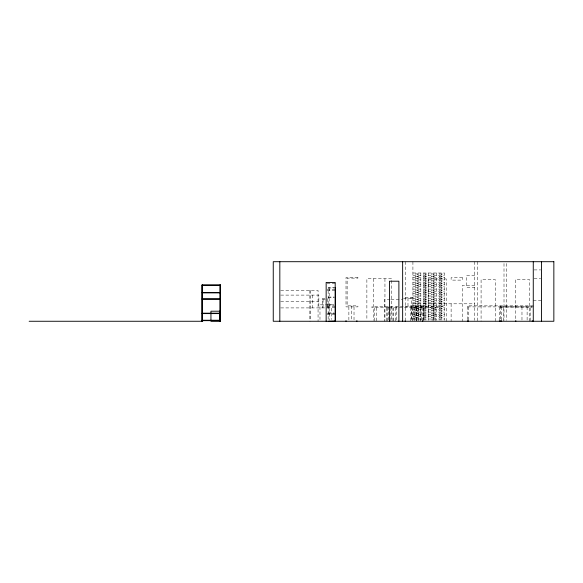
<?xml version="1.0" encoding="UTF-8"?>
<svg xmlns="http://www.w3.org/2000/svg" width="583" height="583" viewBox="0 0 583 583"><rect width="100%" height="100%" fill="white"/><g stroke="black" fill="none" stroke-linecap="round" stroke-linejoin="round"><path stroke-width="0.44" stroke-dasharray="2.92 2.19" d="M534.094 269.914L540.667 269.914M412.917 272.997L444.545 272.997L444.545 320.351M412.917 275.3L444.545 275.3M474.737 275.314L466.728 275.314L466.728 287.434L474.737 287.434M412.917 277.595L444.545 277.595M391.528 278.747L366.875 278.747L366.875 320.358M534.094 278.747L540.667 278.747M412.917 279.898L444.545 279.898M412.917 282.201L444.545 282.201M327.063 283.491L335.196 283.491M412.917 284.497L444.545 284.497M474.737 285.32L462.414 285.32L462.414 321.262M412.917 286.8L444.545 286.8M335.349 287.783L328.156 287.783L328.156 321.299M328.156 287.987L334.321 287.987M412.917 289.102L444.545 289.102M327.063 289.459L335.196 289.459M280.729 290.458L318.063 290.458L318.063 321.262M327.063 290.72L335.196 290.72M412.917 291.398L444.545 291.398M412.917 293.701L444.545 293.701M280.714 295.1L318.85 295.1L318.85 307.911M412.917 296.004L444.545 296.004M328.156 297.046L334.321 297.046M328.156 297.25L334.321 297.25M405.214 297.439L413.945 297.439L413.945 298.051L407.983 298.051L407.983 305.856L423.695 305.856L423.695 306.884L405.214 306.884M412.917 298.299L444.545 298.299M403.531 298.467L411.474 298.467L411.474 319.513M324.906 298.671L322.239 298.671L322.239 307.911M390.136 299.29L384.78 299.29L384.78 321.262M391.033 299.29L402.642 299.29M322.239 299.494L325.278 299.494M412.917 300.602L444.545 300.602M533.27 300.726L541.49 300.726M280.714 301.411L318.85 301.411M412.917 302.905L444.545 302.905M412.917 303.809L474.737 303.809M328.156 304.632L333.461 304.632M333.461 304.836L319.98 304.836L319.98 319.535M412.917 305.201L444.545 305.201M327.544 305.448L334.117 305.448M533.27 305.856L467.544 305.856L467.544 320.65M327.063 306.381L335.196 306.381M500.411 306.68L533.27 306.68M467.544 306.884L533.27 306.884M327.063 307.372L335.196 307.372M412.917 307.503L444.545 307.503M388.526 307.707L371.925 307.707L371.925 306.68L442.956 306.694L442.956 303.809M389.182 307.707L437.644 307.707L437.644 306.68M500.411 307.707L532.381 307.707M280.714 307.911L331.581 307.911L331.581 319.484M423.338 308.422L426.217 308.422L426.217 308.881L423.338 308.881M412.917 309.806L444.545 309.806M423.338 310.724L426.217 310.724L426.217 311.184L423.338 311.184M412.917 312.102L444.545 312.102M328.156 312.918L333.461 312.918M423.338 313.027L426.217 313.027L426.217 313.479L423.338 313.479M328.156 313.122L334.321 313.122M327.063 313.341L335.196 313.341M327.063 314.295L335.196 314.295M412.917 314.405L444.545 314.405M423.338 315.323L426.217 315.323L426.217 315.782L423.338 315.782M412.917 316.707L444.545 316.707M423.338 317.626L426.217 317.626L426.217 318.085L423.338 318.085M412.917 319.003L444.545 319.003M415.431 319.907L418.303 319.907M423.338 319.907L426.217 319.907M431.245 319.907L434.124 319.907M439.152 319.907L442.031 319.907M530.187 307.707L530.187 321.262M529.539 321.262L529.539 279.57L515.365 279.57L515.365 321.262M527.112 306.884L527.112 320.65M521.974 306.884L521.974 320.65M515.817 305.856L515.817 306.884M506.569 263.509L506.569 320.358M504.004 263.509L504.004 320.358M503.493 307.707L503.493 321.262M501.438 306.884L501.438 321.262M500.411 305.856L500.411 320.65M499.383 306.884L499.383 320.65M495.259 321.262L495.259 279.57L481.084 279.57L481.084 321.262M477.302 261.701L477.302 321.262M474.737 261.701L474.737 320.366M468.572 306.884L468.572 320.65M451.118 303.809L451.118 321.262M446.25 321.262L446.25 278.951L428.177 278.951L428.177 320.366M442.031 278.98L442.031 278.521L439.152 278.521L439.152 278.98M441.615 273.915L441.615 274.374M441.615 276.218L441.615 276.677M441.615 278.521L441.615 278.98M441.615 280.817L441.615 281.276M441.615 283.119L441.615 283.578M441.615 285.422L441.615 285.881M441.615 287.718L441.615 288.177M441.615 290.021L441.615 290.48M441.615 292.323L441.615 292.783M441.695 294.619L441.695 295.078M441.615 296.922L441.615 297.381M441.615 299.225L441.615 299.684M441.615 301.52L441.615 301.979M441.615 303.823L441.615 304.282M441.615 306.126L441.615 306.585M441.615 308.422L441.615 308.881M441.615 310.724L441.615 311.184M441.615 313.027L441.615 313.479M441.615 315.323L441.615 315.782M441.615 317.626L441.615 318.085M439.64 294.619L439.64 295.078M439.56 273.915L439.56 274.374M439.56 276.218L439.56 276.677M439.56 278.521L439.56 278.98M439.56 280.817L439.56 281.276M439.56 283.119L439.56 283.578M439.56 285.422L439.56 285.881M439.56 287.718L439.56 288.177M439.56 290.021L439.56 290.48M439.56 292.323L439.56 292.783M439.56 296.922L439.56 297.381M439.56 299.225L439.56 299.684M439.56 301.52L439.56 301.979M439.56 303.823L439.56 304.282M439.56 306.126L439.56 306.585M439.56 308.422L439.56 308.881M439.56 310.724L439.56 311.184M439.56 313.027L439.56 313.479M439.56 315.323L439.56 315.782M439.56 317.626L439.56 318.085M436.638 272.997L436.638 320.351M435.122 307.707L435.122 321.262M434.124 278.98L434.124 278.521L431.245 278.521L431.245 278.98M433.708 273.915L433.708 274.374M433.708 276.218L433.708 276.677M433.708 278.521L433.708 278.98M433.708 280.817L433.708 281.276M433.708 283.119L433.708 283.578M433.708 285.422L433.708 285.881M433.708 287.718L433.708 288.177M433.708 290.021L433.708 290.48M433.708 292.323L433.708 292.783M433.781 294.619L433.781 295.078M433.708 296.922L433.708 297.381M433.708 299.225L433.708 299.684M433.708 301.52L433.708 301.979M433.708 303.823L433.708 304.282M433.708 306.126L433.708 306.585M433.708 308.422L433.708 308.881M433.708 310.724L433.708 311.184M433.708 313.027L433.708 313.479M433.708 315.323L433.708 315.782M433.708 317.626L433.708 318.085M433.184 303.809L433.184 306.694M433.074 307.707L433.074 321.262M431.653 273.915L431.653 274.374M431.653 276.218L431.653 276.677M431.653 278.521L431.653 278.98M431.653 280.817L431.653 281.276M431.653 283.119L431.653 283.578M431.653 285.422L431.653 285.881M431.653 287.718L431.653 288.177M431.653 290.021L431.653 290.48M431.653 292.323L431.653 292.783M431.733 294.619L431.733 295.078M431.653 296.922L431.653 297.381M431.653 299.225L431.653 299.684M431.653 301.52L431.653 301.979M431.653 303.823L431.653 304.282M431.653 306.126L431.653 306.585M431.653 308.422L431.653 308.881M431.653 310.724L431.653 311.184M431.653 313.027L431.653 313.479M431.653 315.323L431.653 315.782M431.653 317.626L431.653 318.085M428.731 272.997L428.731 320.351M425.801 273.915L425.801 274.374M425.801 276.218L425.801 276.677M425.801 278.521L425.801 278.98M425.801 280.817L425.801 281.276M425.801 283.119L425.801 283.578M425.801 285.422L425.801 285.881M425.801 287.718L425.801 288.177M425.801 290.021L425.801 290.48M425.801 292.323L425.801 292.783M425.874 294.619L425.874 295.078M425.801 296.922L425.801 297.381M425.801 299.225L425.801 299.684M425.801 301.52L425.801 301.979M425.801 303.823L425.801 304.282M425.801 306.126L425.801 306.585M425.801 308.422L425.801 308.881M425.801 310.724L425.801 311.184M425.801 313.027L425.801 313.479M425.801 315.323L425.801 315.782M425.801 317.626L425.801 318.085M423.746 273.915L423.746 274.374M423.746 276.218L423.746 276.677M423.746 278.521L423.746 278.98M423.746 280.817L423.746 281.276M423.746 283.119L423.746 283.578M423.746 285.422L423.746 285.881M423.746 287.718L423.746 288.177M423.746 290.021L423.746 290.48M423.746 292.323L423.746 292.783M423.826 294.619L423.826 295.078M423.746 296.922L423.746 297.381M423.746 299.225L423.746 299.684M423.746 301.52L423.746 301.979M423.746 303.823L423.746 304.282M423.746 306.126L423.746 306.585M423.746 308.422L423.746 308.881M423.746 310.724L423.746 311.184M423.746 313.027L423.746 313.479M423.746 315.323L423.746 315.782M423.746 317.626L423.746 318.085M423.294 307.707L423.294 321.262M422.23 307.707L422.23 321.262M421.218 306.68L421.247 321.262M421.043 306.68L421.043 307.707M420.824 272.997L420.824 320.351M420.183 307.707L420.183 321.262M418.703 307.707L418.703 321.262M417.894 273.915L417.894 274.374M417.894 276.218L417.894 276.677M417.894 278.521L417.894 278.98M417.894 280.817L417.894 281.276M417.894 283.119L417.894 283.578M417.894 285.422L417.894 285.881M417.894 287.718L417.894 288.177M417.894 290.021L417.894 290.48M417.894 292.323L417.894 292.783M417.967 294.619L417.967 295.078M417.894 296.922L417.894 297.381M417.894 299.225L417.894 299.684M417.894 301.52L417.894 301.979M417.894 303.823L417.894 304.282M417.894 306.126L417.894 306.585M417.894 308.422L417.894 308.881M417.894 310.724L417.894 311.184M417.894 313.027L417.894 313.479M417.894 315.323L417.894 315.782M417.894 317.626L417.894 318.085M416.648 307.707L416.648 321.262M416.51 306.884L416.51 319.79M416.277 307.707L416.277 321.262M415.839 273.915L415.839 274.374M415.839 276.218L415.839 276.677M415.839 278.521L415.839 278.98M415.839 280.817L415.839 281.276M415.839 283.119L415.839 283.578M415.839 285.422L415.839 285.881M415.839 287.718L415.839 288.177M415.839 290.021L415.839 290.48M415.839 292.323L415.839 292.783M415.912 294.619L415.912 295.078M415.839 296.922L415.839 297.381M415.839 299.225L415.839 299.684M415.839 301.52L415.839 301.979M415.839 303.823L415.839 304.282M415.839 306.126L415.839 306.585M415.839 308.422L415.839 308.881M415.839 310.724L415.839 311.184M415.839 313.027L415.839 313.479M415.839 315.323L415.839 315.782M415.839 317.626L415.839 318.085M414.221 307.707L414.221 321.262M413.945 305.856L413.945 320.358M412.917 261.701L412.917 320.358M412.837 307.707L412.837 321.262M411.372 306.884L411.372 319.79M410.782 307.707L410.782 321.262M405.214 261.701L405.214 320.358M396.651 306.68L396.731 321.262M395.347 307.707L395.347 321.262M393.292 307.707L393.292 321.262M392.92 307.707L392.92 321.262M391.528 280.554L391.528 320.358M390.865 307.707L390.865 321.262M388.351 306.68L388.322 321.262M387.338 307.707L387.338 321.262M386.274 307.707L386.274 321.262M384.948 278.747L384.948 320.358M376.494 307.707L376.494 321.262M374.446 307.707L374.446 321.262M373.455 278.747L373.455 320.358M354.019 306.884L354.019 319.79M351.454 305.856L351.454 320.358M348.882 306.884L348.882 319.79M329.184 287.987L329.184 320.176M327.573 298.671L327.573 307.911M323.055 299.494L323.055 307.911M312.685 295.1L312.685 307.911M310.63 290.458L310.63 321.262M309.85 290.458L309.85 321.262M418.303 273.915L415.431 273.915L415.431 274.374L418.303 274.374L418.303 273.915M426.217 273.915L423.338 273.915L423.338 274.374L426.217 274.374L426.217 273.915M434.124 273.915L431.245 273.915L431.245 274.374L434.124 274.374L434.124 273.915M442.031 273.915L439.152 273.915L439.152 274.374L442.031 274.374L442.031 273.915M418.303 276.218L415.431 276.218L415.431 276.677L418.303 276.677L418.303 276.218M426.217 276.218L423.338 276.218L423.338 276.677L426.217 276.677L426.217 276.218M434.124 276.218L431.245 276.218L431.245 276.677L434.124 276.677L434.124 276.218M442.031 276.218L439.152 276.218L439.152 276.677L442.031 276.677L442.031 276.218M357.918 277.515L346.011 277.515L346.011 306.884L357.918 306.884L357.918 305.856L347.14 305.856L347.14 278.135L357.918 278.135L357.918 277.515M462.414 277.654L451.118 277.654L451.118 280.117L462.414 280.117L462.414 277.654M418.303 278.521L415.431 278.521L415.431 278.98L418.303 278.98L418.303 278.521M426.217 278.521L423.338 278.521L423.338 278.98L426.217 278.98L426.217 278.521M418.303 280.817L415.431 280.817L415.431 281.276L418.303 281.276L418.303 280.817M426.217 280.817L423.338 280.817L423.338 281.276L426.217 281.276L426.217 280.817M434.124 280.817L431.245 280.817L431.245 281.276L434.124 281.276L434.124 280.817M442.031 280.817L439.152 280.817L439.152 281.276L442.031 281.276L442.031 280.817M418.303 283.119L415.431 283.119L415.431 283.578L418.303 283.578L418.303 283.119M426.217 283.119L423.338 283.119L423.338 283.578L426.217 283.578L426.217 283.119M434.124 283.119L431.245 283.119L431.245 283.578L434.124 283.578L434.124 283.119M442.031 283.119L439.152 283.119L439.152 283.578L442.031 283.578L442.031 283.119M418.303 285.422L415.431 285.422L415.431 285.881L418.303 285.881L418.303 285.422M426.217 285.422L423.338 285.422L423.338 285.881L426.217 285.881L426.217 285.422M434.124 285.422L431.245 285.422L431.245 285.881L434.124 285.881L434.124 285.422M442.031 285.422L439.152 285.422L439.152 285.881L442.031 285.881L442.031 285.422M418.303 287.718L415.431 287.718L415.431 288.177L418.303 288.177L418.303 287.718M426.217 287.718L423.338 287.718L423.338 288.177L426.217 288.177L426.217 287.718M434.124 287.718L431.245 287.718L431.245 288.177L434.124 288.177L434.124 287.718M442.031 287.718L439.152 287.718L439.152 288.177L442.031 288.177L442.031 287.718M418.303 290.021L415.431 290.021L415.431 290.48L418.303 290.48L418.303 290.021M426.217 290.021L423.338 290.021L423.338 290.48L426.217 290.48L426.217 290.021M434.124 290.021L431.245 290.021L431.245 290.48L434.124 290.48L434.124 290.021M442.031 290.021L439.152 290.021L439.152 290.48L442.031 290.48L442.031 290.021M418.303 292.323L415.431 292.323L415.431 292.783L418.303 292.783L418.303 292.323M426.217 292.323L423.338 292.323L423.338 292.783L426.217 292.783L426.217 292.323M434.124 292.323L431.245 292.323L431.245 292.783L434.124 292.783L434.124 292.323M442.031 292.323L439.152 292.323L439.152 292.783L442.031 292.783L442.031 292.323M418.383 294.619L415.504 294.619L415.504 295.078L418.383 295.078L418.383 294.619M426.29 294.619L423.411 294.619L423.411 295.078L426.29 295.078L426.29 294.619M434.197 294.619L431.318 294.619L431.318 295.078L434.197 295.078L434.197 294.619M442.103 294.619L439.225 294.619L439.225 295.078L442.103 295.078L442.103 294.619M418.303 296.922L415.431 296.922L415.431 297.381L418.303 297.381L418.303 296.922M426.217 296.922L423.338 296.922L423.338 297.381L426.217 297.381L426.217 296.922M434.124 296.922L431.245 296.922L431.245 297.381L434.124 297.381L434.124 296.922M442.031 296.922L439.152 296.922L439.152 297.381L442.031 297.381L442.031 296.922M418.303 299.225L415.431 299.225L415.431 299.684L418.303 299.684L418.303 299.225M426.217 299.225L423.338 299.225L423.338 299.684L426.217 299.684L426.217 299.225M434.124 299.225L431.245 299.225L431.245 299.684L434.124 299.684L434.124 299.225M442.031 299.225L439.152 299.225L439.152 299.684L442.031 299.684L442.031 299.225M418.303 301.52L415.431 301.52L415.431 301.979L418.303 301.979L418.303 301.52M426.217 301.52L423.338 301.52L423.338 301.979L426.217 301.979L426.217 301.52M434.124 301.52L431.245 301.52L431.245 301.979L434.124 301.979L434.124 301.52M442.031 301.52L439.152 301.52L439.152 301.979L442.031 301.979L442.031 301.52M418.303 303.823L415.431 303.823L415.431 304.282L418.303 304.282L418.303 303.823M426.217 303.823L423.338 303.823L423.338 304.282L426.217 304.282L426.217 303.823M434.124 303.823L431.245 303.823L431.245 304.282L434.124 304.282L434.124 303.823M442.031 303.823L439.152 303.823L439.152 304.282L442.031 304.282L442.031 303.823M418.303 306.126L415.431 306.126L415.431 306.585L418.303 306.585L418.303 306.126M426.217 306.126L423.338 306.126L423.338 306.585L426.217 306.585L426.217 306.126M434.124 306.126L431.245 306.126L431.245 306.585L434.124 306.585L434.124 306.126M442.031 306.126L439.152 306.126L439.152 306.585L442.031 306.585L442.031 306.126M418.303 308.422L415.431 308.422L415.431 308.881L418.303 308.881L418.303 308.422M434.124 308.422L431.245 308.422L431.245 308.881L434.124 308.881L434.124 308.422M442.031 308.422L439.152 308.422L439.152 308.881L442.031 308.881L442.031 308.422M418.303 310.724L415.431 310.724L415.431 311.184L418.303 311.184L418.303 310.724M434.124 310.724L431.245 310.724L431.245 311.184L434.124 311.184L434.124 310.724M442.031 310.724L439.152 310.724L439.152 311.184L442.031 311.184L442.031 310.724M418.303 313.027L415.431 313.027L415.431 313.479L418.303 313.479L418.303 313.027M434.124 313.027L431.245 313.027L431.245 313.479L434.124 313.479L434.124 313.027M442.031 313.027L439.152 313.027L439.152 313.479L442.031 313.479L442.031 313.027M418.303 315.323L415.431 315.323L415.431 315.782L418.303 315.782L418.303 315.323M434.124 315.323L431.245 315.323L431.245 315.782L434.124 315.782L434.124 315.323M442.031 315.323L439.152 315.323L439.152 315.782L442.031 315.782L442.031 315.323M418.303 317.626L415.431 317.626L415.431 318.085L418.303 318.085L418.303 317.626M434.124 317.626L431.245 317.626L431.245 318.085L434.124 318.085L434.124 317.626M442.031 317.626L439.152 317.626L439.152 318.085L442.031 318.085L442.031 317.626"/><path stroke-width="0.87" d="M202.184 285.32L220.257 285.32M202.184 292.469L220.257 292.469M202.184 292.877L220.257 292.877M202.184 298.817L220.257 298.817M202.184 299.225L220.257 299.225M202.184 313.188L220.257 313.188M202.184 313.596L220.257 313.596M202.184 320.249L220.257 320.249M202.184 320.657L220.257 320.657M335.349 321.058L328.156 321.299M29.15 321.262L202.702 321.262M541.49 261.701L541.49 321.262M533.27 261.701L533.27 321.262M532.243 320.65L532.243 321.262M515.817 320.65L515.817 321.262M501.438 320.65L501.438 321.262M500.411 320.65L500.411 321.262M499.383 320.65L499.383 321.262M468.572 320.65L468.572 321.262M467.544 320.65L467.544 321.262M422.668 320.65L422.668 321.262M405.214 320.65L405.214 321.262M402.642 261.701L402.642 321.262M398.889 321.262L398.889 281.21L389.437 281.21L389.437 321.262M356.891 320.65L356.891 321.262M346.011 320.65L346.011 321.262M335.349 287.783L335.349 321.299M335.196 321.262L335.196 282.449L326.152 282.449L326.152 321.262M279.825 261.701L279.825 321.262M220.257 284.912L220.257 321.262M220.053 284.912L220.053 321.262L220.461 321.262L220.461 284.912L201.973 284.912L201.973 321.262M202.388 284.912L202.388 321.262M202.184 284.912L202.184 321.262M553.85 261.701L273.252 261.701L273.252 321.262L553.85 321.262L553.85 261.701M219.776 311.198L210.944 311.198L210.944 321.262L219.776 321.262L219.776 311.198"/></g></svg>
